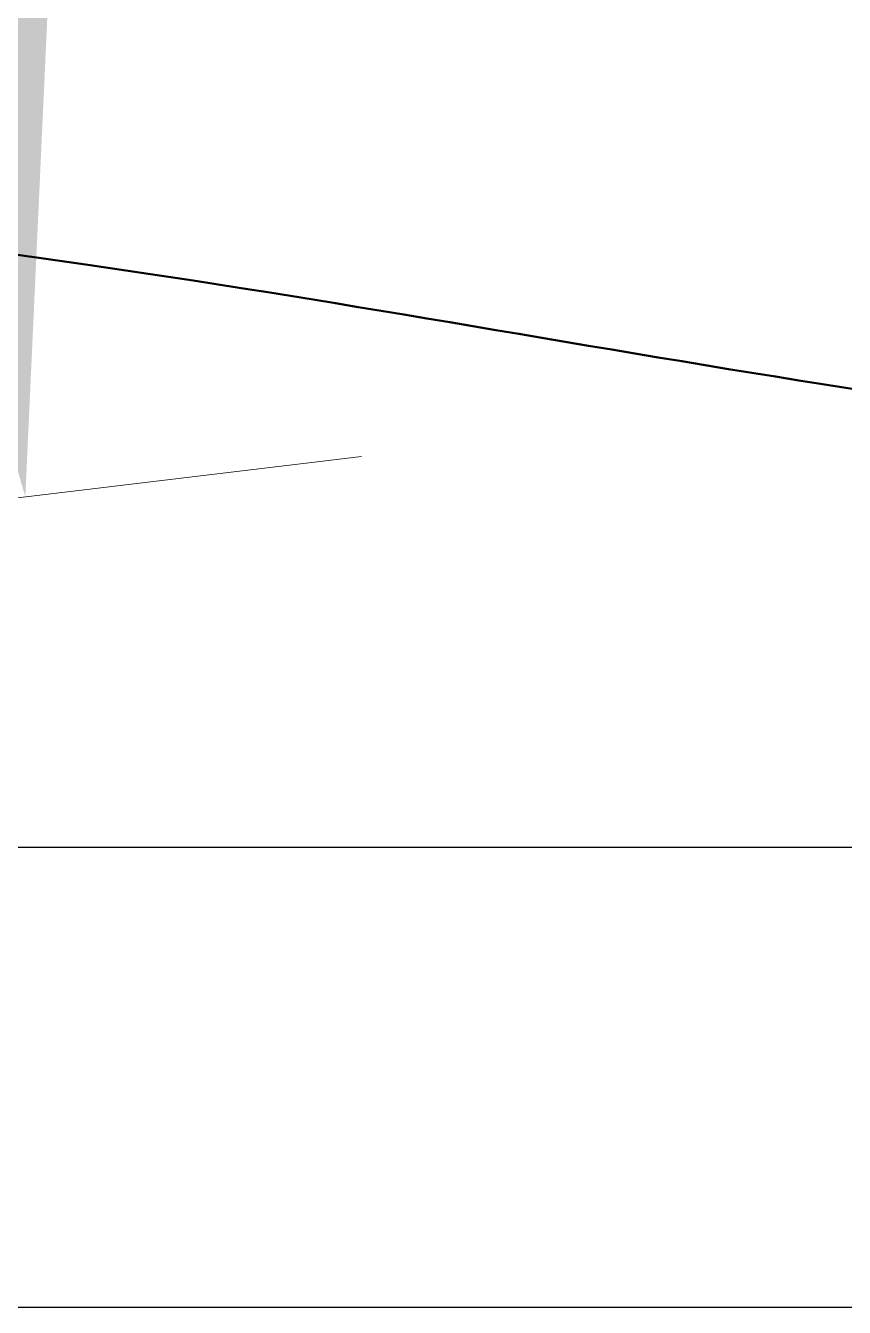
# Model space of a CAD drawing. Header units: inches. Extents: x -1.8 to 19, y -6.6 to 16.3.
# Drawn here: x 10.9177 to 11.22, y 10 to 10.4737 of the extents above; entities that cross this region are included whole.
import ezdxf

# ---------------------------------------------------------------- set-up
doc = ezdxf.new("R2010")
doc.units = ezdxf.units.IN
doc.header["$MEASUREMENT"] = 0
for name, color, linetype, lineweight, true_color in [('dimensions', 150, 'Continuous', 18, 0x0080ff), ('hidden ... construction', 2, 'Continuous', 0, 0xffff00), ('interface cable', 3, 'Continuous', 18, 0x00ff00), ('top view', 7, 'Continuous', 25, 0xffffff)]:
    doc.layers.add(name, color=color, linetype=linetype, lineweight=lineweight, true_color=true_color)

msp = doc.modelspace()

# ---------------------------------------------------------------- linework, layer by layer
at = {"layer": 'dimensions'}
msp.add_line((9.89765, 10.17743), (11.04164, 10.31443), dxfattribs=at)
msp.add_solid([(10.91753, 10.29957), (10.84647, 10.54284), (10.92914, 10.55274)], dxfattribs=at)
at = {"layer": 'hidden ... construction'}
msp.add_xline((10, 10), (1, 0), dxfattribs=at)
at = {"layer": 'interface cable', "lineweight": 50}
msp.add_open_spline([(11.663, 10.72275), (11.79845, 10.7363), (12.00316, 10.75676), (11.85588, 10.1941), (10.84067, 10.44851), (10.14914, 10.43102), (9.05556, 10.13777), (9.25044, 11.42875), (8.63188, 11.48956), (8.00788, 11.4183), (8.52459, 11.29304), (8.85541, 11.49914), (8.85846, 11.23441), (8.86, 11.1)], degree=3, knots=[0, 0, 0, 0, 0.299726, 0.452969, 1.39733, 2.506876, 3.008583, 4.16593, 4.550444, 4.94341, 5.255993, 5.552634, 5.858575, 5.858575, 5.858575, 5.858575], dxfattribs=at)
at = {"layer": 'top view'}
for p, q in [((13.61744, 10.17), (4.425, 10.17)), ((13.61744, 10), (4.39701, 10))]:
    msp.add_line(p, q, dxfattribs=at)

doc.saveas('drawing.dxf')
